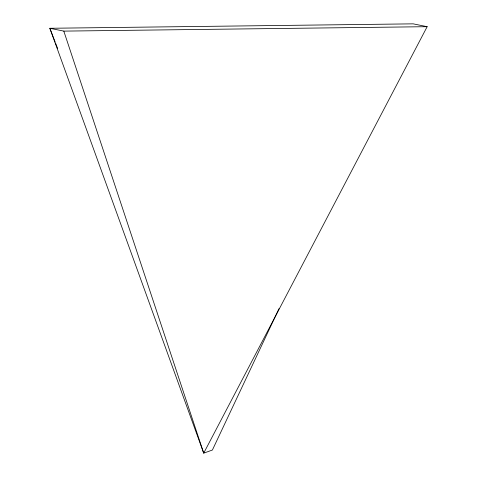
<?xml version="1.0" encoding="UTF-8"?>
<svg xmlns="http://www.w3.org/2000/svg" width="477" height="477" viewBox="0 0 477 477"><rect width="100%" height="100%" fill="white"/><g stroke="black" fill="none" stroke-linecap="round" stroke-linejoin="round"><path stroke-width="0.72" d="M279.009 308.649L212.396 450.038L203.709 453.15L49.841 28.274L413.195 23.85L427.159 26.688L203.709 453.15L63.805 31.112L49.841 28.274L55.195 42.167M63.805 31.112L427.159 26.688M55.731 43.556L57.604 48.421"/></g></svg>
